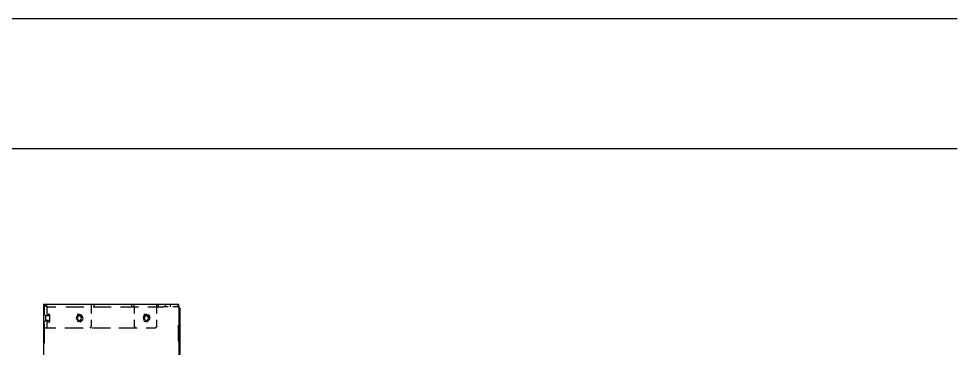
# Model space of a CAD drawing. Header units: millimetres. Extents: x 929 to 1725, y 58 to 532.
# Drawn here: x 1580.2 to 1724.7, y 480.8 to 531.6 of the extents above; entities that cross this region are included whole.
import ezdxf

# ---------------------------------------------------------------- set-up
doc = ezdxf.new("R2010")
doc.units = ezdxf.units.MM
doc.header["$MEASUREMENT"] = 0
doc.layers.add('TT-TABL-LIN1', color=4, linetype='CONTINUOUS')
doc.layers.add('TT-WIRE-EQPM', color=6, linetype='CONTINUOUS')

msp = doc.modelspace()

# ---------------------------------------------------------------- linework, layer by layer
at = {"layer": 'TT-TABL-LIN1'}
for points in [[(1724.72458, 531.5569), (928.72458, 531.5569)], [(1724.72458, 511.54279), (928.72458, 511.54279)]]:
    msp.add_lwpolyline(points, dxfattribs=at)
at = {"layer": 'TT-WIRE-EQPM', "linetype": 'Continuous'}
for points in [[(1584.04056, 487.54926), (1584.04056, 397.89538)], [(1584.1576, 487.54926), (1584.04056, 487.54926)], [(1584.50873, 487.54926), (1584.1576, 487.19813)], [(1584.1576, 486.02772), (1584.1576, 487.54926)], [(1604.63989, 487.54926), (1584.1576, 487.54926)], [(1584.50873, 487.19813), (1584.50873, 487.54926)], [(1584.50873, 487.19813), (1585.91323, 487.19813)], [(1584.50873, 487.19813), (1584.50873, 486.14476)], [(1584.50873, 487.19813), (1584.50873, 486.14476)], [(1587.43477, 487.19813), (1588.83927, 487.19813)], [(1588.83927, 487.19813), (1590.24377, 487.19813)], [(1591.41418, 487.19813), (1591.41418, 487.54926)], [(1591.41418, 486.14476), (1591.41418, 487.19813)], [(1591.64827, 487.19813), (1593.05277, 487.19813)], [(1591.76531, 487.54926), (1591.76531, 487.19813)], [(1593.05277, 487.19813), (1594.45726, 487.19813)], [(1595.86176, 487.19813), (1597.26626, 487.19813)], [(1597.26626, 487.19813), (1598.67076, 487.19813)], [(1597.61739, 487.19813), (1597.61739, 487.54926)], [(1597.96851, 487.19813), (1597.96851, 487.54926)], [(1597.96851, 487.19813), (1597.96851, 486.14476)], [(1600.07526, 487.19813), (1601.47976, 487.19813)], [(1601.47976, 487.19813), (1601.47976, 487.54926)], [(1601.47976, 487.19813), (1601.71384, 487.19813)], [(1601.47976, 486.14476), (1601.47976, 487.19813)], [(1601.71384, 487.19813), (1601.71384, 487.54926)], [(1601.71384, 487.19813), (1602.53314, 487.19813)], [(1603.23539, 487.19813), (1602.53314, 487.19813)], [(1602.76722, 487.54926), (1602.76722, 487.19813)], [(1603.58651, 487.19813), (1603.58651, 487.54926)], [(1604.75693, 487.19813), (1603.93764, 487.19813)], [(1604.87397, 487.54926), (1604.63989, 487.54926)], [(1604.87397, 487.31517), (1604.63989, 487.54926)], [(1604.75693, 487.19813), (1604.87397, 487.19813)], [(1604.87397, 487.19813), (1604.75693, 487.19813)], [(1604.87397, 487.31517), (1604.87397, 487.54926)], [(1604.87397, 487.31517), (1604.87397, 402.10888)], [(1604.99101, 486.96405), (1604.87397, 487.19813)], [(1584.1576, 486.02772), (1584.04056, 486.2618)], [(1584.39169, 485.79363), (1584.1576, 486.02772)], [(1584.39169, 485.09138), (1584.39169, 485.79363)], [(1584.97689, 485.79363), (1584.39169, 485.79363)], [(1584.97689, 486.02772), (1584.50873, 486.02772)], [(1584.97689, 484.8573), (1584.97689, 486.02772)], [(1589.54152, 485.91068), (1589.19039, 485.79363), (1589.07335, 485.44251), (1589.19039, 485.20843), (1589.54152, 485.09138)], [(1590.12673, 485.44251), (1589.89264, 485.91068), (1589.54152, 486.02772), (1589.19039, 486.02772)], [(1589.89264, 485.44251), (1589.7756, 485.67659), (1589.54152, 485.79363), (1589.30743, 485.67659), (1589.19039, 485.44251), (1589.30743, 485.20843), (1589.54152, 485.09138), (1589.7756, 485.20843), (1589.89264, 485.44251)], [(1589.54152, 485.09138), (1589.7756, 485.20843), (1589.89264, 485.44251), (1589.7756, 485.79363), (1589.54152, 485.91068)], [(1599.84118, 485.91068), (1599.49005, 485.79363), (1599.37301, 485.44251), (1599.49005, 485.20843), (1599.84118, 485.09138)], [(1600.42639, 485.44251), (1600.30935, 485.91068), (1599.84118, 486.02772), (1599.49005, 486.02772)], [(1600.1923, 485.44251), (1600.07526, 485.67659), (1599.84118, 485.79363), (1599.6071, 485.67659), (1599.49005, 485.44251), (1599.6071, 485.20843), (1599.84118, 485.09138), (1600.07526, 485.20843), (1600.1923, 485.44251)], [(1599.84118, 485.09138), (1600.1923, 485.20843), (1600.30935, 485.44251), (1600.1923, 485.79363), (1599.84118, 485.91068)], [(1604.99101, 486.96405), (1604.99101, 479.35635)], [(1584.1576, 484.8573), (1584.04056, 484.74026)], [(1584.1576, 484.8573), (1584.39169, 485.09138)], [(1584.1576, 483.10168), (1584.1576, 484.62322)], [(1584.97689, 485.09138), (1584.39169, 485.09138)], [(1584.50873, 484.97434), (1584.50873, 483.92097)], [(1584.50873, 484.97434), (1584.50873, 483.92097)], [(1584.50873, 484.8573), (1584.97689, 484.8573)], [(1589.19039, 484.97434), (1589.65856, 484.8573), (1590.00968, 485.20843), (1590.12673, 485.44251)], [(1591.1801, 483.92097), (1591.41418, 484.15505)], [(1591.41418, 484.15505), (1591.41418, 485.20843)], [(1597.96851, 485.20843), (1597.96851, 484.15505)], [(1597.96851, 484.15505), (1598.2026, 483.92097)], [(1599.49005, 484.97434), (1599.95822, 484.8573), (1600.30935, 485.20843), (1600.42639, 485.44251)], [(1601.24568, 483.92097), (1601.47976, 484.15505)], [(1601.47976, 484.15505), (1601.47976, 485.20843)], [(1604.75693, 484.38913), (1604.75693, 483.21872)], [(1584.50873, 483.92097), (1584.1576, 483.92097)], [(1584.1576, 481.58014), (1584.1576, 483.10168)], [(1585.91323, 483.92097), (1584.50873, 483.92097)], [(1588.72223, 483.92097), (1587.31773, 483.92097)], [(1590.12673, 483.92097), (1588.72223, 483.92097)], [(1592.93572, 483.92097), (1591.53122, 483.92097)], [(1594.34022, 483.92097), (1592.93572, 483.92097)], [(1597.03218, 483.92097), (1595.62768, 483.92097)], [(1598.43668, 483.92097), (1597.03218, 483.92097)], [(1601.24568, 483.92097), (1599.84118, 483.92097)], [(1604.75693, 483.21872), (1604.75693, 481.93126)], [(1604.99101, 482.86759), (1604.75693, 482.86759)], [(1604.75693, 482.63351), (1604.99101, 482.63351)], [(1604.75693, 482.0483), (1604.99101, 482.0483)], [(1604.75693, 481.81422), (1604.99101, 481.81422)]]:
    msp.add_lwpolyline(points, dxfattribs=at)

doc.saveas('drawing.dxf')
